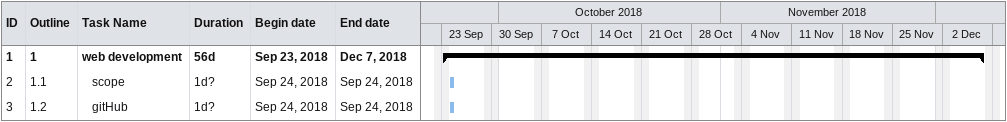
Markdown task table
| ID | WBS | Task | Duration | Start | Finish |
|---|---|---|---|---|---|
| 1 | 1 | **web development** | 56d | 2018-09-23 | 2018-12-07 |
| 2 | 1.1 | scope | 1d? | 2018-09-24 | 2018-09-24 |
| 3 | 1.2 | gitHub | 1d? | 2018-09-24 | 2018-09-24 |
